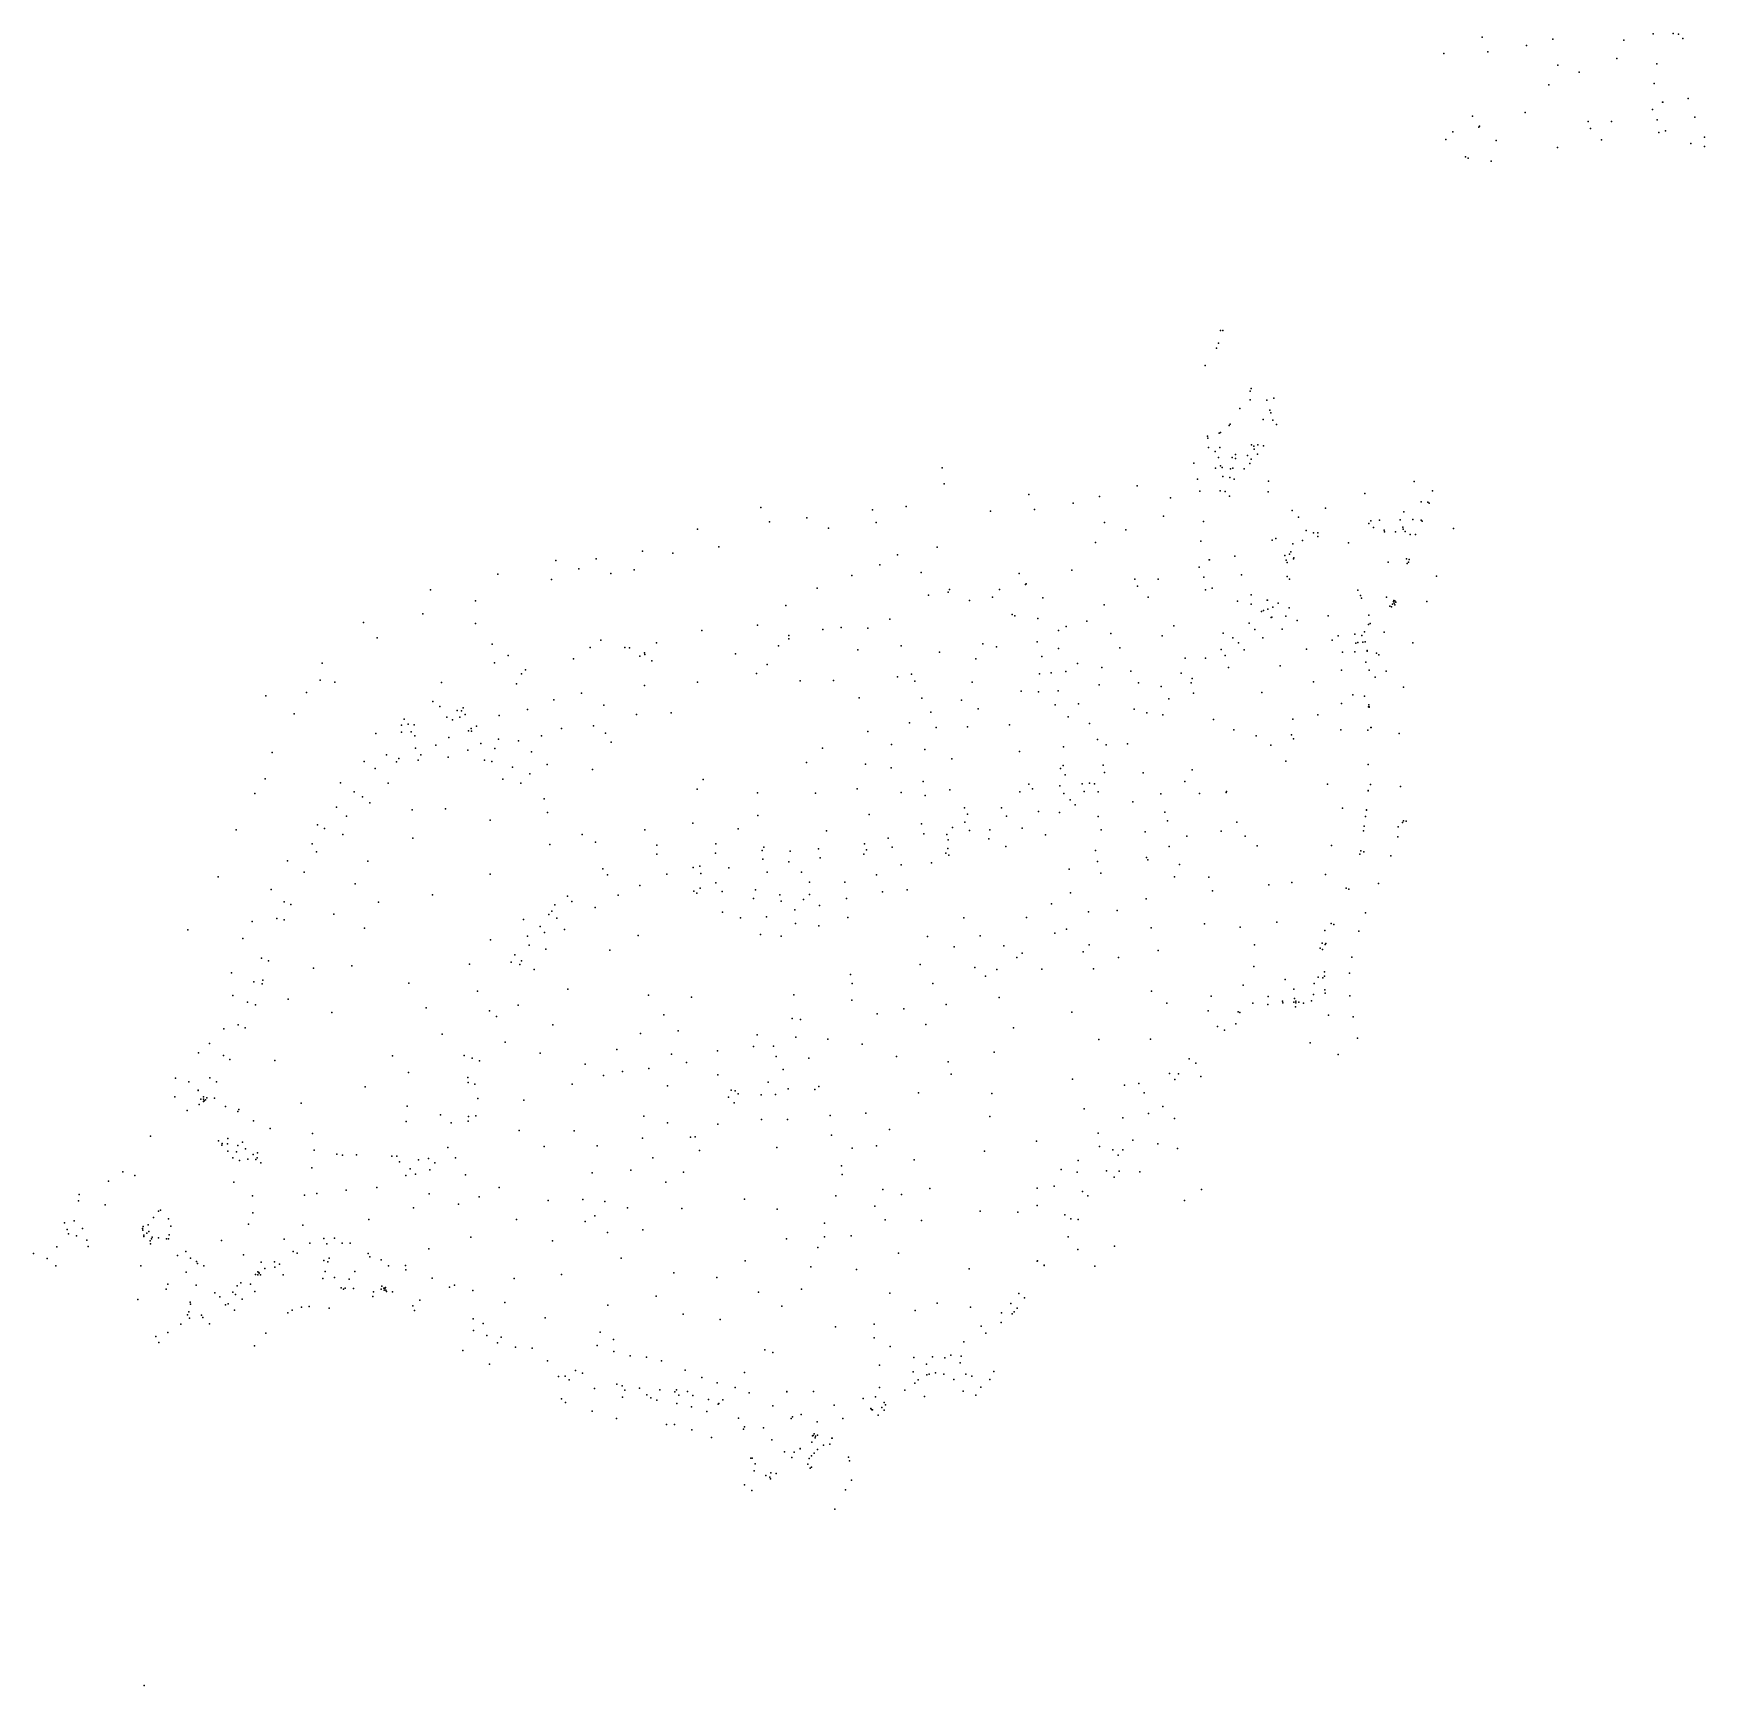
# Model space of a CAD drawing. Header units: metres. Extents: x 241192 to 243846, y 277833 to 281228.
# Drawn here: x 241192 to 241790, y 277833 to 278424 of the extents above.
import ezdxf

# ---------------------------------------------------------------- set-up
doc = ezdxf.new("R2010")
doc.units = ezdxf.units.M
doc.layers.add('TERRAIN_SPOT_POINTS', color=1, linetype='Continuous')

msp = doc.modelspace()

# ---------------------------------------------------------------- linework, layer by layer
at = {"layer": 'TERRAIN_SPOT_POINTS'}
for p in [(241710.43, 278422.53, 17.69), (241735.72, 278421.77, 22.84), (241771.6, 278423.71, 24.65), (241778.86, 278423.81, 23.94), (241780.66, 278423.58, 24.13), (241782.3, 278421.94, 24.36), (241696.72, 278416.64, 16.47), (241712.49, 278417.17, 19.32), (241726.38, 278419.49, 21.04), (241761.14, 278421.4, 24.34), (241737.5, 278412.48, 24.76), (241745.15, 278409.95, 25.85), (241758.69, 278414.81, 25.55), (241772.99, 278412.94, 27.34), (241734.36, 278405.42, 25.99), (241771.98, 278405.85, 27.99), (241775.02, 278399.18, 30.89), (241775.07, 278399.2, 30.87), (241784.17, 278400.48, 30.54), (241707.04, 278394.25, 23.64), (241725.82, 278395.48, 27.36), (241748.42, 278392.25, 29.37), (241756.78, 278392.25, 31.39), (241771.45, 278396.58, 31.28), (241773.09, 278392.93, 31.61), (241786.51, 278393.81, 30.93), (241699.94, 278388.58, 22.73), (241709.3, 278390.32, 26.11), (241709.48, 278390.59, 26.06), (241749.29, 278389.8, 31.15), (241773.7, 278388.41, 32.19), (241776.01, 278389.01, 32.11), (241790.04, 278386.7, 33.84), (241697.46, 278385.85, 22.58), (241715.45, 278385.57, 26.88), (241737.39, 278383.03, 30.85), (241753.19, 278385.8, 31.89), (241785.09, 278384.43, 33.99), (241789.96, 278383.32, 34.04), (241704.54, 278379.62, 27.41), (241705.43, 278379.14, 27.44), (241713.68, 278378.17, 28.38), (241616.85, 278317.6, 2.79), (241617.7, 278317.58, 2.88), (241615.41, 278311.22, 3), (241616.18, 278312.97, 3.04), (241611.36, 278305.03, 2.94), (241627.85, 278296.78, 15.21), (241627.44, 278295.85, 21.52), (241627.46, 278292.8, 20.87), (241633.42, 278292.66, 21.54), (241635.96, 278293.37, 21.51), (241623.83, 278289.66, 21.51), (241632.16, 278285.69, 20.31), (241634.54, 278289.07, 20.36), (241634.91, 278288.17, 24.42), (241635.56, 278285.46, 24.24), (241612.19, 278279.82, 21.46), (241612.29, 278279.11, 21.45), (241616.37, 278280.86, 21.51), (241616.89, 278281.08, 21.52), (241619.96, 278283.59, 21.52), (241620.33, 278284.04, 21.53), (241636.9, 278283.97, 24.13), (241612.64, 278275.77, 17.36), (241614.96, 278274.27, 21.5), (241616.6, 278275.71, 20.69), (241616.61, 278275.71, 20.7), (241622.2, 278273.17, 20.59), (241626.51, 278272.88, 24.17), (241628.02, 278276.67, 24.38), (241628.8, 278276.16, 24.37), (241628.97, 278275.06, 24.17), (241630.06, 278273.28, 24.08), (241630.24, 278276.71, 24.2), (241632.27, 278276.27, 24.1), (241517.26, 278268.44, -0.21), (241607.4, 278270.15, 19.48), (241615.15, 278268.3, 21.2), (241616.11, 278272.09, 21.52), (241616.85, 278269.1, 24.39), (241617.47, 278268.5, 24.38), (241620.5, 278268.08, 24.41), (241621.03, 278272.17, 20.46), (241621.26, 278268.37, 24.05), (241622.28, 278271.72, 24.37), (241625.32, 278268.1, 24.13), (241627.33, 278270.04, 24.1), (241627.91, 278271.52, 24.09), (241517.98, 278262.7, 0.59), (241587.08, 278261.97, 22.31), (241608.63, 278264.41, 22.58), (241617.75, 278265.39, 23.24), (241620.21, 278264.93, 23.97), (241621.74, 278264.43, 23.66), (241634.07, 278263.64, 24.32), (241686.18, 278263.6, 24.25), (241504.48, 278254.66, 0.75), (241548.28, 278258.89, 17.69), (241564.23, 278255.85, 21.04), (241573.57, 278258.13, 22.84), (241598.99, 278257.76, 24.34), (241609.45, 278260.07, 24.65), (241616.71, 278260.17, 23.94), (241618.51, 278259.94, 24.13), (241620.15, 278258.3, 24.36), (241633.9, 278259.87, 24.38), (241668.51, 278259.28, 24.2), (241688.71, 278256.25, 27.6), (241690.99, 278256.14, 27.37), (241691.56, 278255.83, 27.42), (241691.56, 278255.83, 27.42), (241691.56, 278255.83, 27.42), (241692.75, 278260.27, 27.34), (241452.48, 278254.25, -0.13), (241455.57, 278249.15, 0.3), (241468.89, 278250.52, 0.32), (241492.41, 278253.42, -0.02), (241493.7, 278248.9, 1.09), (241534.57, 278253, 16.47), (241550.34, 278253.53, 19.32), (241575.35, 278248.84, 24.76), (241596.54, 278251.17, 25.55), (241610.84, 278249.3, 27.34), (241642.48, 278253.17, 24.47), (241644.83, 278250.84, 24.47), (241654.48, 278254.06, 24.45), (241669.95, 278248.57, 24.85), (241670.64, 278249.5, 24.62), (241673.79, 278249.75, 24.29), (241681.11, 278249.88, 24.33), (241682.47, 278252.75, 24.24), (241685.7, 278250.01, 27.71), (241688.61, 278249.73, 27.45), (241689, 278249.39, 27.48), (241429.84, 278246.49, 0.06), (241476.65, 278246.85, 1.13), (241583, 278246.31, 25.85), (241635.38, 278242.6, 25.53), (241636.62, 278243.22, 25.79), (241646.22, 278242.47, 24.78), (241647.57, 278246.06, 24.51), (241650.13, 278245.21, 24.7), (241651.7, 278243.83, 24.78), (241651.71, 278245.21, 24.71), (241671.66, 278247.11, 25.27), (241675.39, 278246.16, 25.93), (241675.52, 278245.59, 25.91), (241679.44, 278245.58, 26.53), (241682.14, 278247.24, 27.34), (241682.28, 278246.52, 27.04), (241682.91, 278245.64, 27.07), (241684.71, 278244.62, 27.31), (241686.67, 278244.54, 27.53), (241700.22, 278246.76, 27.58), (241410.16, 278238.64, -0.05), (241420.96, 278237.94, 0.57), (241437.45, 278240.14, 1.03), (241501.32, 278237.38, 15.59), (241515.47, 278240.03, 17.27), (241572.21, 278241.78, 25.99), (241609.83, 278242.21, 27.99), (241622.02, 278236.84, 30.54), (241639.9, 278237.14, 26.58), (241641.6, 278237.62, 27.79), (241642.09, 278238.41, 25.03), (241642.81, 278241.26, 27.81), (241662.67, 278241.57, 25.27), (241379.17, 278235.27, -0.02), (241387.34, 278232.26, 2.1), (241393.57, 278235.89, 0), (241398.85, 278230.6, 1.21), (241407.13, 278231.9, 1.02), (241495.05, 278233.73, 15.78), (241509.77, 278231.03, 20.1), (241544.89, 278230.61, 23.64), (241563.67, 278231.84, 27.36), (241609.3, 278232.94, 31.28), (241612.87, 278235.54, 30.89), (241612.92, 278235.56, 30.87), (241640.39, 278235.44, 27.24), (241640.69, 278234.6, 27.45), (241642.99, 278235.92, 27.36), (241643.16, 278236.26, 27.65), (241676.9, 278234.66, 26.91), (241683.39, 278235.91, 27.61), (241683.66, 278234.24, 27.58), (241684.1, 278234.74, 27.65), (241684.33, 278235.7, 27.63), (241334.25, 278224.79, 0.06), (241358.34, 278230.39, 0.06), (241377.6, 278228.55, 0.63), (241472.57, 278225.46, 17.66), (241484.95, 278229.94, 15.26), (241519.94, 278224.95, 23.28), (241537.79, 278224.94, 22.73), (241547.15, 278226.68, 26.11), (241547.32, 278226.95, 26.06), (241586.27, 278228.61, 29.37), (241587.14, 278226.16, 31.15), (241594.63, 278228.61, 31.39), (241610.94, 278229.29, 31.61), (241611.55, 278224.77, 32.19), (241613.86, 278225.37, 32.11), (241624.36, 278230.17, 30.93), (241640.75, 278229.53, 28.64), (241641.54, 278228.66, 27.8), (241666.06, 278224.68, 26.66), (241694.09, 278229.75, 27.88), (241350.42, 278220.93, 1.6), (241461.42, 278219.26, 17.62), (241512.48, 278222.86, 23.91), (241519.47, 278223.97, 23.58), (241527.14, 278221.04, 23.14), (241535.31, 278222.21, 22.58), (241553.3, 278221.93, 26.88), (241575.24, 278219.39, 30.85), (241591.04, 278222.16, 31.89), (241622.94, 278220.79, 33.99), (241627.81, 278219.68, 34.04), (241627.89, 278223.06, 33.84), (241633.58, 278221.14, 33.35), (241633.64, 278221.11, 33.54), (241635.59, 278218.63, 33.33), (241637.48, 278219.98, 33.21), (241666.91, 278222.81, 27.65), (241667.3, 278221.77, 27.66), (241676.28, 278222.22, 27.94), (241676.28, 278222.22, 27.94), (241676.28, 278222.22, 27.94), (241677.51, 278218.95, 28.23), (241678.01, 278218.7, 28.44), (241678.05, 278218.7, 28.46), (241678.37, 278219.7, 28.19), (241678.74, 278220.65, 28.12), (241678.87, 278221.02, 28.02), (241679.04, 278220.04, 25.75), (241679.22, 278219.5, 28.2), (241679.26, 278220.93, 28.03), (241679.59, 278220.44, 28.13), (241690.71, 278220.66, 28.03), (241310.31, 278213.11, -0.08), (241331.55, 278216.27, 1.72), (241350.33, 278212.82, 5.91), (241498.64, 278214.28, 23.25), (241542.38, 278215.98, 27.41), (241543.28, 278215.5, 27.44), (241551.53, 278214.53, 28.38), (241569.06, 278213.55, 30.9), (241627.08, 278212.88, 35.29), (241631.51, 278217.04, 34.07), (241631.51, 278217.04, 34.07), (241631.51, 278217.04, 34.07), (241632.21, 278217.36, 33.83), (241633.85, 278217.84, 33.54), (241635.06, 278214.96, 33.52), (241635.21, 278214.99, 33.55), (241640.25, 278215.38, 32.35), (241641.39, 278218.35, 32.36), (241644.28, 278213.78, 31.65), (241655.38, 278215.52, 27.77), (241669.9, 278215.76, 28.15), (241670.37, 278212.81, 28.72), (241315.25, 278207.62, 1.7), (241395.2, 278206.81, 17.41), (241431.3, 278210.22, 17.89), (241451.25, 278212.13, 18.14), (241462.5, 278208.51, 21.53), (241462.52, 278207.23, 21.7), (241474.65, 278210.58, 22.04), (241481.21, 278211.31, 22.13), (241490.71, 278211.08, 22.82), (241558.98, 278210.22, 29.75), (241561.67, 278211.67, 30.07), (241577.68, 278209.16, 32.21), (241596, 278208.38, 33.95), (241600.16, 278211.92, 34.07), (241617.89, 278209.36, 36.39), (241621.33, 278207.65, 36.32), (241629.2, 278210.67, 35.21), (241631.98, 278207.58, 38.31), (241638.96, 278210.73, 35.68), (241656.8, 278206.83, 30.64), (241658.99, 278208.38, 30.49), (241664.9, 278208.9, 27.92), (241667.39, 278208.44, 29.26), (241668.4, 278209.75, 29.09), (241669.82, 278212.43, 28.83), (241675.43, 278209.72, 28.86), (241356.37, 278205.4, 10.8), (241362.11, 278201.36, 16.14), (241391.34, 278204.19, 17.59), (241403.76, 278204.2, 17.25), (241405.49, 278204.08, 16.65), (241409.22, 278201.07, 17.16), (241410.83, 278202.33, 17.2), (241410.96, 278201.7, 15.86), (241415.14, 278205.84, 18.88), (241443.38, 278201.89, 18.84), (241458.74, 278204.82, 20.93), (241487.18, 278203.29, 26.4), (241502.7, 278204.78, 27.36), (241516.42, 278202.49, 27.87), (241531.92, 278205.44, 28.23), (241536.74, 278204.39, 28.56), (241551.34, 278206.26, 29.91), (241553, 278200.95, 30.78), (241558.92, 278203.88, 30.82), (241580.88, 278204.07, 33.74), (241617.13, 278203.5, 36.81), (241618.54, 278201.29, 36.94), (241623.36, 278205.9, 36.19), (241625.31, 278203.39, 38.91), (241647.59, 278203.62, 35.51), (241660.58, 278202.52, 32.17), (241664.99, 278202.63, 29.79), (241665.31, 278205.73, 29.71), (241666, 278205.93, 29.58), (241667.78, 278206.11, 29.62), (241668.63, 278206.24, 29.53), (241669.36, 278202.87, 29.71), (241669.4, 278203.08, 29.68), (241672.69, 278202.12, 29.58), (241673.47, 278201.6, 29.32), (241685.64, 278205.84, 28.72), (241295.5, 278198.53, 0.03), (241357.18, 278198.64, 13.47), (241366.79, 278194.82, 19.24), (241368.28, 278196.17, 19.12), (241385.41, 278200.13, 18.09), (241413.48, 278199.45, 17.51), (241450.9, 278194.94, 21.3), (241454.76, 278198.05, 21.14), (241506.33, 278194.65, 28.45), (241529.41, 278200.09, 29.87), (241552.12, 278194.82, 32.23), (241556.31, 278195.17, 32.47), (241561.5, 278195.6, 33.06), (241565.72, 278198.43, 33.17), (241574.43, 278197.07, 33.92), (241584.84, 278195.75, 34.68), (241602.84, 278195.06, 37.78), (241604.27, 278200.37, 37.55), (241611.47, 278200.39, 37.44), (241619.78, 278197.08, 39.26), (241638.2, 278197.68, 41.7), (241660.11, 278196.13, 34.39), (241668.87, 278198.89, 30.12), (241670.07, 278196.04, 30.26), (241676.18, 278195.66, 29.68), (241294.77, 278192.46, 0.8), (241300.05, 278191.8, 1.57), (241338.24, 278191.62, 24.65), (241365.09, 278191.24, 19.67), (241410.84, 278190.62, 22.38), (241429.81, 278191.77, 20.77), (241466.47, 278192.21, 25.81), (241478.45, 278192.35, 26.93), (241501.33, 278193.73, 28.09), (241507.57, 278192.19, 29.46), (241528.04, 278191.81, 31.18), (241558.83, 278188.71, 33.69), (241573.53, 278190.79, 34.53), (241587.57, 278191.51, 37.29), (241595.69, 278190.21, 37.96), (241606.41, 278191.59, 37.92), (241606.41, 278191.59, 37.92), (241606.41, 278191.59, 37.92), (241606.73, 278193.14, 37.74), (241650.11, 278191.87, 40.08), (241672.25, 278193.58, 29.77), (241682.4, 278189.96, 29.69), (241275.41, 278186.86, 0.16), (241289.98, 278188.14, 0.38), (241335.12, 278184.82, 29.36), (241337.6, 278183.1, 29.1), (241378.46, 278185.5, 21.16), (241388.35, 278187.9, 21.02), (241396.3, 278183.58, 23.35), (241487.62, 278186.19, 28.1), (241510, 278186.11, 30.54), (241524.19, 278185.39, 32.35), (241545.6, 278188.57, 32.79), (241551.83, 278188.3, 32.78), (241557.72, 278183.64, 35.53), (241566.07, 278184.01, 34.43), (241598.44, 278185.88, 38.3), (241607.24, 278187.85, 39.87), (241631.61, 278188.07, 44.45), (241660.15, 278184.18, 38.37), (241664.19, 278187.29, 34.49), (241668.35, 278186.8, 31.56), (241669.86, 278182.96, 31.84), (241669.89, 278183.69, 30.6), (241670.02, 278182.82, 30.39), (241670.05, 278182.92, 30.42), (241285.55, 278180.48, 0.99), (241324.84, 278178.52, 24.54), (241326.32, 278176.73, 29.35), (241340.15, 278179.21, 29.37), (241342.11, 278178.31, 28.76), (241343.83, 278181.63, 27.28), (241343.86, 278181.63, 27.27), (241343.87, 278181.63, 27.27), (241343.87, 278181.63, 27.27), (241343.88, 278181.63, 27.27), (241344.72, 278179.27, 25.18), (241345.34, 278181.52, 28.77), (241345.91, 278182.59, 24.71), (241346.72, 278180.27, 24.36), (241358.81, 278179.86, 22.73), (241369.01, 278181.97, 21.35), (241408, 278180.16, 25.74), (241420.4, 278180.76, 25.98), (241505.6, 278177.23, 31.79), (241513.23, 278181.05, 31.88), (241530.16, 278182.26, 33.12), (241562.35, 278179.35, 35.58), (241570.06, 278176.95, 38.54), (241586, 278182.1, 38.33), (241590.47, 278180.85, 38.55), (241596.22, 278180.14, 40.76), (241614.37, 278178.48, 43.65), (241642.78, 278178.53, 48.9), (241651.73, 278180.12, 44.18), (241314.76, 278173.38, 21.01), (241323.86, 278176.37, 24.56), (241323.87, 278173.9, 24.48), (241327.37, 278174.01, 28.97), (241328.4, 278176.49, 27.85), (241328.4, 278176.49, 27.85), (241328.4, 278176.49, 27.85), (241328.7, 278172.57, 28.97), (241340.87, 278171.95, 25.21), (241347.82, 278174.33, 25.18), (241348.77, 278175.27, 25.18), (241348.9, 278174.24, 24.94), (241350.73, 278176.01, 24.67), (241358.55, 278171.41, 27.26), (241365.75, 278170.83, 26.73), (241374.03, 278172.63, 24.87), (241381.14, 278175.19, 25.04), (241392.54, 278176.16, 25.32), (241396.93, 278173.56, 25.74), (241490.67, 278174.13, 31.34), (241515.16, 278175.62, 32.95), (241526.38, 278175.77, 33.55), (241541.41, 278176.55, 35.96), (241572.87, 278171.23, 38.86), (241621.66, 278174.78, 46.29), (241629.61, 278172.53, 48.96), (241642.3, 278172.89, 50.64), (241642.96, 278171.48, 50.96), (241659.88, 278174.75, 40.85), (241669.6, 278174.65, 33), (241669.64, 278174.6, 31.16), (241670.64, 278175.52, 30.99), (241670.72, 278175.57, 31.05), (241680.77, 278173.44, 30.98), (241277.59, 278166.59, 0.09), (241318.51, 278165.85, 21.42), (241328.88, 278168.17, 23.87), (241330.84, 278165.85, 23.71), (241336.17, 278169.25, 24.73), (241340.66, 278164.92, 26.35), (241347.64, 278167.44, 26.03), (241352.26, 278169.8, 27.72), (241357.32, 278168.1, 27.4), (241370.42, 278166.9, 26.91), (241398.93, 278170.31, 27.78), (241474.48, 278168.15, 30.62), (241499.22, 278169.5, 32.47), (241511.06, 278167.7, 33.5), (241545.03, 278167.02, 36.54), (241560.76, 278168.63, 39.12), (241575.99, 278169.39, 39.07), (241583.56, 278169.67, 41.22), (241634.92, 278169.24, 50.82), (241310.53, 278163.36, 19.64), (241314.5, 278160.92, 19.77), (241322.11, 278163.24, 21.95), (241322.97, 278164.45, 22.17), (241329.87, 278163.88, 23.44), (241353.65, 278163.87, 27.69), (241356.24, 278163.45, 27.59), (241363.57, 278161.35, 27.48), (241369.8, 278159.03, 27.71), (241375.96, 278162.31, 28.21), (241392.18, 278160.57, 29.78), (241468.81, 278163.04, 30.29), (241489.93, 278162.49, 32.89), (241499.12, 278161.15, 33.92), (241520.8, 278164.34, 36.59), (241559.62, 278160.91, 40.23), (241560.65, 278161.98, 39.9), (241574.86, 278162.06, 41.49), (241575.44, 278159.47, 41.89), (241589.16, 278159.34, 44.99), (241606.79, 278160.4, 47.89), (241640.25, 278163.52, 52.53), (241669.73, 278162.36, 32.09), (241669.74, 278162.32, 34.65), (241275.19, 278157.16, -0.03), (241302.04, 278155.83, 18.13), (241319.14, 278155.64, 20.52), (241360.21, 278157.07, 28.07), (241366.62, 278155.67, 29.67), (241429.72, 278153.49, 33.84), (241431.85, 278156.92, 33.57), (241486.93, 278153.63, 34.12), (241510.54, 278156.26, 36.66), (241520.1, 278153.31, 37.11), (241548.37, 278155.28, 41.51), (241549.63, 278153.58, 41.6), (241559.4, 278154.74, 42.88), (241561.29, 278158.58, 40.26), (241567.35, 278155.39, 42.75), (241570, 278155.68, 42.78), (241571.78, 278155.38, 42.7), (241604.16, 278156.29, 49), (241655.21, 278155.26, 46.07), (241669.69, 278153.03, 32.71), (241669.7, 278152.95, 35.28), (241670.55, 278155.24, 32.52), (241681.28, 278154.42, 32.67), (241271.4, 278151.97, 0), (241300.63, 278147.1, 18.29), (241307.01, 278152.59, 18.49), (241309.91, 278150.79, 18.73), (241312.54, 278148.67, 18.81), (241374.94, 278150.07, 30.04), (241451.25, 278152.2, 30.77), (241472.03, 278152.05, 32.75), (241502.69, 278152.3, 34.85), (241511.28, 278151.28, 36.98), (241525.26, 278146.89, 41.31), (241538.59, 278146.82, 43.46), (241545.1, 278152.53, 41.74), (241545.1, 278152.53, 41.74), (241545.1, 278152.53, 41.74), (241560.85, 278151.93, 43.08), (241563.06, 278149.66, 44.97), (241564.84, 278147.92, 45.18), (241568.17, 278152.65, 43.38), (241573.11, 278152.5, 43.81), (241585.51, 278149.01, 48.88), (241595.48, 278151.81, 49.13), (241609.4, 278151.95, 51.57), (241618.9, 278152.28, 52.94), (241618.98, 278152.66, 52.87), (241304.2, 278143.88, 18.46), (241327.68, 278146.08, 25.29), (241339.69, 278146.42, 26.67), (241355.64, 278142.39, 29.28), (241376.18, 278145.15, 33.14), (241428.11, 278141.41, 37.12), (241451.32, 278144.05, 32.37), (241491.18, 278144.46, 35.57), (241509.87, 278141.09, 40.6), (241525.38, 278141.74, 43.17), (241526.32, 278144.53, 41.46), (241540.36, 278143.91, 43.58), (241551.82, 278145.54, 45.35), (241559.24, 278145.13, 45.36), (241573.06, 278143.73, 48.55), (241596.95, 278145.26, 50.88), (241597.96, 278142.2, 52.85), (241622.73, 278141.68, 56), (241660.5, 278146.7, 43.6), (241668.77, 278143.76, 35.93), (241669.11, 278146.12, 35.75), (241669.12, 278146.03, 33.19), (241682.02, 278141.58, 33.41), (241682.4, 278142.21, 33.32), (241683.26, 278142.05, 33.23), (241264.71, 278138.97, -0.02), (241293.91, 278140.7, 18.26), (241296.37, 278139.49, 18.31), (241296.37, 278139.49, 18.31), (241296.37, 278139.49, 18.31), (241302.88, 278137.3, 18.26), (241327.98, 278136, 25.68), (241388.57, 278137.33, 36.55), (241410.95, 278139, 36.91), (241444.4, 278139.31, 37.15), (241475.97, 278138.65, 35.37), (241498.05, 278136.01, 39.87), (241510.73, 278137.56, 40.69), (241518.97, 278137.25, 42.99), (241519.51, 278135.42, 43.17), (241521.07, 278139.77, 42.97), (241527.07, 278138.72, 43.29), (241534.06, 278135.78, 45.26), (241534.36, 278138.91, 45.33), (241545.9, 278139.6, 45.48), (241554.23, 278137.19, 48.59), (241574.2, 278138.98, 49.18), (241589.91, 278138.24, 52.5), (241604.86, 278136.72, 54.91), (241617.15, 278138.45, 56.35), (241625.7, 278136.76, 55.73), (241667.98, 278138.59, 35.5), (241668.24, 278140.28, 33.63), (241680.29, 278136.41, 33.81), (241680.45, 278140.05, 33.68), (241680.45, 278140.05, 33.68), (241680.45, 278140.05, 33.68), (241291.96, 278134.01, 17.9), (241293.45, 278131.12, 18), (241376.98, 278133.74, 35.9), (241393.32, 278134.58, 36.83), (241393.32, 278134.58, 36.83), (241393.32, 278134.58, 36.83), (241415.2, 278133.5, 37.51), (241415.26, 278130.28, 37.83), (241436.18, 278130.58, 37.85), (241436.31, 278133.91, 37.68), (241452.97, 278131.63, 37.71), (241453.48, 278132.72, 37.76), (241462.92, 278131.29, 37.95), (241473.05, 278132.15, 38.29), (241473.68, 278128.96, 38.37), (241489.25, 278130.26, 39.47), (241489.57, 278133.91, 39.41), (241490.21, 278131.78, 39.55), (241490.21, 278131.78, 39.55), (241490.21, 278131.78, 39.55), (241499.47, 278132.82, 39.96), (241518.65, 278130.6, 45.16), (241519.29, 278132.35, 44.88), (241519.73, 278129.96, 45.18), (241540.09, 278133.03, 48.53), (241572.19, 278131.63, 52.8), (241590.43, 278129.09, 54.73), (241598.56, 278133.05, 54.57), (241629.94, 278133.19, 54.32), (241656.62, 278133.35, 43.02), (241666.78, 278130.24, 34.93), (241667.06, 278131.45, 34.24), (241668.18, 278131.12, 34.25), (241677.76, 278129.63, 34.24), (241283.08, 278127.87, 17.43), (241289.06, 278123.79, 17.85), (241311.82, 278127.8, 24.13), (241355.64, 278123.09, 31.63), (241395.91, 278125.01, 37.55), (241397.54, 278122.89, 37.72), (241418.79, 278123.08, 41.9), (241428.27, 278125.53, 41.8), (241430.57, 278126.03, 41.37), (241431, 278123.32, 41.69), (241440.97, 278125.38, 41.4), (241453.18, 278128.44, 37.95), (241454.74, 278123.81, 40.77), (241462.41, 278127.54, 37.93), (241466.97, 278123.83, 40.74), (241493.86, 278122.86, 42.55), (241502.6, 278126.43, 43.36), (241513.44, 278127.17, 44.71), (241562.73, 278124.9, 52.47), (241572.91, 278127.66, 53.5), (241574.11, 278123.43, 55.52), (241590.93, 278128.29, 54.78), (241602.21, 278126.53, 56.34), (241654.5, 278122.98, 42.52), (241258.33, 278122.15, 0.08), (241277.27, 278117.65, 17.59), (241307.33, 278119.6, 24.15), (241409.18, 278119.04, 41.59), (241428.46, 278117.07, 41.95), (241430.79, 278118.16, 42.64), (241436.31, 278120, 41.67), (241450.55, 278117.45, 41.36), (241469.82, 278120.24, 41.04), (241482.5, 278120.22, 41.8), (241504.78, 278117.55, 46.81), (241600.45, 278122.15, 56.24), (241612.68, 278122.01, 55.84), (241613.96, 278117.13, 54.86), (241634.14, 278119.3, 49.67), (241642.37, 278120.15, 46.87), (241661.85, 278118.14, 35.87), (241662.74, 278117.71, 35.26), (241673.44, 278119.82, 34.84), (241281.98, 278113.23, 17.67), (241284.28, 278112.26, 17.61), (241315.64, 278113.15, 25.88), (241334.98, 278115.75, 29.08), (241378.76, 278112.16, 37.53), (241383.32, 278115.29, 37.51), (241384.81, 278113.35, 37.55), (241393.16, 278111.2, 40.7), (241401.36, 278115.66, 41.04), (241429.55, 278116.29, 42.75), (241438.62, 278116.86, 43.7), (241449.8, 278114.42, 43.88), (241459.29, 278115.74, 41.36), (241459.67, 278113.45, 43.46), (241467.7, 278114.05, 42.41), (241469.8, 278115.81, 41.39), (241473.41, 278111.91, 44.42), (241483.06, 278114.44, 44.48), (241495.92, 278116.77, 45.93), (241556.44, 278112.48, 55.83), (241563.22, 278116.4, 55.69), (241590.32, 278114.24, 56.55), (241270.44, 278106.24, 17.43), (241279.37, 278107.22, 17.6), (241281.92, 278106.79, 17.47), (241299.66, 278108.81, 23.73), (241367.54, 278106.84, 35.66), (241376.64, 278108.72, 37.54), (241377.7, 278109.84, 37.59), (241379.48, 278107.38, 37.54), (241438.77, 278109.56, 44.09), (241445.18, 278107.5, 44.09), (241454.5, 278107.87, 43.69), (241464.66, 278110.38, 43.03), (241464.89, 278105.49, 46.25), (241483.54, 278107.61, 46.41), (241525.06, 278107.46, 54.15), (241547.54, 278107.67, 56.41), (241569.68, 278109.59, 57.34), (241579.89, 278110.14, 56.9), (241611.18, 278105.31, 51.72), (241637.06, 278105.91, 44.87), (241656.48, 278105.49, 36.73), (241657.44, 278105.16, 36.12), (241668.73, 278109.24, 35.35), (241247.47, 278103.21, 0.05), (241267.15, 278100.11, 17.51), (241310.63, 278103.74, 25.66), (241355.74, 278099.66, 35.11), (241369.04, 278100.88, 36.03), (241373.56, 278104.34, 36.97), (241375.03, 278102.19, 37.06), (241382.16, 278103.35, 40.06), (241408.62, 278101.17, 41.3), (241452.32, 278101.48, 47.37), (241459.77, 278100.89, 46.61), (241473.14, 278104.59, 46.01), (241512.04, 278100.86, 54.79), (241530.89, 278101.02, 57.06), (241557.67, 278102, 58.16), (241561.75, 278103.4, 57.79), (241592.02, 278103.88, 54.95), (241623.94, 278104.11, 48.14), (241654.16, 278102.95, 36.89), (241666.38, 278102.7, 35.71), (241273.85, 278093.03, 17.58), (241364.47, 278094.22, 36.17), (241369.56, 278097.77, 35.93), (241375.52, 278096.28, 39.63), (241398.38, 278095.9, 41.14), (241521.64, 278097.17, 57.61), (241539.33, 278097.51, 58.56), (241544.02, 278093.28, 59.12), (241545.88, 278094.89, 59.13), (241567.72, 278095.28, 56.79), (241569.89, 278097.86, 56.88), (241580.37, 278093.27, 54.36), (241594.54, 278095.8, 51.43), (241629.1, 278097.84, 44.96), (241652.51, 278096.65, 36.96), (241653.29, 278098.44, 37.06), (241653.38, 278096.13, 36.6), (241654.28, 278098, 36.51), (241654.61, 278098.37, 36.5), (241663.9, 278093.46, 36.08), (241263.07, 278087.82, 17.15), (241276.38, 278092.11, 17.52), (241292.37, 278089.48, 22.66), (241306.17, 278090.35, 26.23), (241348.27, 278090.97, 34.76), (241363.09, 278091.59, 36.15), (241366.22, 278090.79, 36.06), (241366.79, 278092.1, 36.05), (241371.42, 278089.07, 38.94), (241484.56, 278087.27, 52.25), (241509.45, 278090.82, 56.71), (241528.95, 278089.79, 59.67), (241536.92, 278088.96, 59.47), (241553.01, 278089.17, 57.66), (241571.5, 278089.23, 54.59), (241628.83, 278090.1, 42), (241654.1, 278088.22, 36.7), (241663.07, 278087.72, 36.25), (241271.03, 278084.59, 17.62), (241274.12, 278083.83, 17.62), (241274.29, 278085.2, 17.66), (241274.29, 278085.2, 17.66), (241274.29, 278085.2, 17.66), (241326.59, 278084.13, 31.42), (241351.04, 278081.28, 35.8), (241351.04, 278081.28, 35.8), (241351.04, 278081.28, 35.8), (241383.44, 278082.04, 40.96), (241485.09, 278083.98, 54.4), (241514, 278083.98, 59.14), (241532.82, 278086.66, 59.47), (241592.2, 278081.21, 47.92), (241625.02, 278083.37, 40.6), (241640.05, 278085.39, 39.06), (241643.13, 278081.99, 37.11), (241650.4, 278084.01, 36.87), (241651.79, 278086.29, 36.9), (241653.53, 278086.04, 36.71), (241653.53, 278086.03, 36.71), (241653.53, 278086.03, 36.71), (241654.04, 278086.68, 36.66), (241654.17, 278081.71, 36.66), (241263.63, 278079.76, 17.14), (241268.82, 278077.36, 17.67), (241271.67, 278076.35, 17.76), (241283.42, 278078.39, 21.33), (241332.76, 278075.33, 33.65), (241365.62, 278076.26, 40.24), (241412.28, 278079.79, 48.34), (241427.59, 278079.13, 51.96), (241464.28, 278079.9, 54.92), (241484.98, 278078.01, 55.24), (241518.75, 278076.51, 59.64), (241537.7, 278079.06, 58.01), (241597.63, 278077, 46.57), (241613.55, 278079.46, 42.38), (241628.39, 278077.01, 37.39), (241633.77, 278076.54, 37.36), (241633.78, 278076.52, 37.36), (241633.94, 278079.33, 37.28), (241639.08, 278077.64, 37.33), (241639.18, 278077.09, 37.48), (241643.1, 278077.37, 37.63), (241643.32, 278078.59, 37.14), (241643.76, 278075.63, 37.59), (241643.84, 278077.08, 37.52), (241643.87, 278077.65, 37.39), (241644.87, 278077.28, 37.18), (241646.61, 278076.97, 37.1), (241649.46, 278077.8, 37.03), (241650.13, 278080.12, 37.02), (241654.34, 278080.52, 36.71), (241663.17, 278079.57, 36.33), (241265.49, 278069.24, 17.76), (241298.93, 278073.63, 24.5), (241355.42, 278074.26, 36.36), (241357.84, 278072.25, 36.42), (241378.06, 278069.22, 40.74), (241417.78, 278072.77, 52.55), (241463.71, 278071.48, 57.78), (241466.65, 278071.08, 58.13), (241494.01, 278073.13, 58.53), (241503.62, 278074.96, 58.77), (241511.52, 278069.39, 59.51), (241563.69, 278073.78, 53.01), (241612.47, 278074.27, 41.85), (241622.39, 278069.61, 37.43), (241623.21, 278073.91, 37.32), (241623.76, 278073.69, 37.34), (241623.76, 278073.69, 37.34), (241623.76, 278073.69, 37.34), (241655.5, 278072.69, 36.69), (241664.3, 278072.08, 36.37), (241260.32, 278067.83, 17.54), (241267.94, 278068.1, 17.78), (241338.51, 278065.91, 34.91), (241409.4, 278066.08, 52.74), (241422.9, 278067.07, 56.19), (241451.11, 278065.62, 59.24), (241464.93, 278064.81, 60.18), (241476.44, 278064.08, 61.01), (241542.85, 278068.1, 54.76), (241573.31, 278063.97, 47.88), (241591.87, 278064.11, 43.26), (241615.86, 278068.68, 37.28), (241618.3, 278067.3, 37.43), (241665.91, 278064.44, 36.27), (241251.33, 278059.22, 17.16), (241255.18, 278062.52, 17.45), (241260.23, 278058.2, 17.5), (241320.72, 278058.09, 33.06), (241346.32, 278058.3, 36.51), (241349.18, 278057.36, 36.75), (241361.01, 278063.02, 39.95), (241373.5, 278059.13, 40.65), (241400.94, 278060.42, 51.44), (241420.54, 278058.78, 58.77), (241436.96, 278059.88, 61.06), (241449.85, 278061.43, 61.22), (241457.02, 278061.64, 61.23), (241457.91, 278057.88, 62.96), (241469.62, 278057.28, 62.91), (241488.66, 278062.3, 61.43), (241501, 278057.89, 60.01), (241535.96, 278059.41, 53.98), (241648.92, 278062.73, 37.17), (241659.02, 278058.6, 36.42), (241262.5, 278056.81, 17.48), (241278.59, 278056.43, 22.21), (241326.38, 278052.22, 34.3), (241351.81, 278056.39, 36.92), (241389.63, 278055.14, 47.84), (241402.94, 278052.58, 53.97), (241412.44, 278053.63, 57.27), (241425.87, 278055.7, 60.78), (241437.01, 278051.31, 64.93), (241460.42, 278053.23, 65.19), (241519.47, 278055.95, 55.98), (241520.55, 278051.58, 55.38), (241598.61, 278051.82, 36.9), (241601.85, 278051.69, 36.34), (241605.67, 278057.04, 36.75), (241608.02, 278055.52, 36.94), (241243.03, 278050.19, 15), (241247.82, 278048.8, 16.67), (241251.12, 278045.68, 16.91), (241251.17, 278045.83, 17.04), (241255.34, 278050.24, 17.04), (241257.76, 278048.84, 17.11), (241310.87, 278047.04, 32.09), (241347.59, 278050.39, 36.88), (241347.77, 278048.56, 37.06), (241350.13, 278047.99, 37.29), (241384.95, 278048.06, 47.04), (241396.11, 278051.09, 51.38), (241419.04, 278047.4, 60.84), (241441.82, 278045.84, 67.94), (241443.21, 278045.6, 68.09), (241455.06, 278048.72, 67.86), (241462.22, 278046.38, 66.92), (241471.71, 278046.1, 64.19), (241473.23, 278047.13, 64.05), (241563.91, 278049.83, 46.59), (241582.49, 278047.65, 40.33), (241587.68, 278048.3, 40.59), (241600.56, 278049.64, 36.08), (241609.85, 278050.74, 36.48), (241242.77, 278043.47, 16.85), (241251.51, 278040.79, 16.92), (241251.51, 278040.79, 16.92), (241251.51, 278040.79, 16.92), (241252.15, 278042.68, 16.89), (241253.06, 278042.62, 15.84), (241253.09, 278043.49, 16.91), (241253.09, 278041.79, 16.89), (241253.33, 278041.99, 16.9), (241253.76, 278042.36, 16.99), (241254.22, 278043.11, 17.01), (241256.97, 278042.99, 18.18), (241260.94, 278039.99, 19.75), (241287.98, 278041.24, 26.93), (241325.97, 278040.1, 35.14), (241351.24, 278042.85, 39.37), (241367.62, 278042.33, 40.9), (241440.91, 278043.34, 68.02), (241442.92, 278041.27, 68.13), (241444.33, 278044.49, 68.09), (241452.6, 278044.19, 66.79), (241457.65, 278044.36, 68.22), (241508.82, 278044.95, 56.02), (241535.08, 278044.67, 50.65), (241589.53, 278044.9, 40.58), (241596.27, 278040.04, 35.24), (241247.18, 278038.62, 16.8), (241265.4, 278038.18, 21.51), (241265.71, 278038.9, 21.5), (241271, 278034.94, 24.37), (241325.56, 278034.69, 35.39), (241337.9, 278037.07, 36.71), (241341.72, 278034.18, 36.97), (241347.71, 278034.83, 39.54), (241347.86, 278036.49, 39.4), (241350.48, 278036.67, 39.53), (241410.62, 278036.5, 59.45), (241419.04, 278034.23, 62.29), (241437.12, 278033.65, 66.47), (241452.7, 278035.38, 68.19), (241462, 278035.37, 65.84), (241477.23, 278036.84, 61.01), (241489.99, 278037.58, 58.58), (241534.32, 278036.39, 48.57), (241568.07, 278039.13, 42.31), (241581.95, 278035.97, 39.42), (241591.1, 278037.55, 35.03), (241600.44, 278035.72, 34.78), (241234.16, 278029.46, 16.66), (241258.41, 278027.79, 24.69), (241261.81, 278028.54, 25.01), (241267.01, 278027.32, 25.36), (241276.9, 278032.19, 25.87), (241292.02, 278030.34, 30.69), (241366.05, 278031.48, 41.05), (241385.64, 278031.29, 48.87), (241410.07, 278028.66, 59.62), (241427.33, 278029.02, 64.4), (241428.9, 278029.2, 64.75), (241477.76, 278029.82, 58.8), (241498.5, 278031.78, 55.92), (241551.05, 278027.58, 42.88), (241573.07, 278030.44, 38.33), (241585.53, 278028, 34.72), (241259.67, 278026.14, 24.94), (241259.8, 278026.77, 24.86), (241261.61, 278026.62, 25.05), (241261.61, 278026.62, 25.05), (241261.82, 278024.08, 25.09), (241263.55, 278021.63, 25.1), (241264.9, 278023.85, 25.42), (241265.42, 278026.06, 25.44), (241268.16, 278024.89, 25.48), (241270.86, 278022.79, 25.04), (241270.86, 278022.79, 25.04), (241272.22, 278021.6, 25.06), (241272.22, 278021.6, 25.06), (241272.36, 278023.49, 25.15), (241292.67, 278024.36, 32.47), (241300.77, 278022.97, 32.96), (241302.83, 278022.63, 33.17), (241307.83, 278022.74, 33.49), (241320.42, 278022.25, 34.96), (241322.2, 278022.27, 35.32), (241333.61, 278021.44, 36.42), (241340.44, 278025.38, 38.88), (241343.23, 278021.62, 39.54), (241343.23, 278021.62, 39.54), (241343.23, 278021.62, 39.54), (241374.91, 278025.66, 46.55), (241393.94, 278025.96, 53.1), (241413.76, 278021.61, 60.61), (241430.53, 278024.23, 64.59), (241458.17, 278025.33, 62.9), (241485.07, 278025.14, 57.53), (241493.77, 278025.93, 55.79), (241532.51, 278024.02, 46.02), (241573.59, 278025.68, 37.88), (241578.33, 278024.57, 34.32), (241580.23, 278022.65, 34.4), (241581.98, 278024.47, 34.54), (241581.98, 278024.47, 34.54), (241581.98, 278024.47, 34.54), (241594.42, 278026.69, 34.31), (241601.55, 278025.04, 32.44), (241224.22, 278016.64, 16.54), (241228.49, 278015.37, 16.56), (241265.93, 278020.7, 25.1), (241268.88, 278021.18, 25.06), (241271.78, 278021.07, 25.08), (241273.57, 278019.88, 25.14), (241291.8, 278018.09, 32.36), (241323.16, 278020.2, 35.58), (241325.5, 278015.31, 36.11), (241326.96, 278017.72, 36.05), (241328.92, 278015.85, 36.1), (241330.01, 278020.93, 35.9), (241334.04, 278017.4, 36.19), (241335.78, 278019.81, 37.28), (241346.77, 278015.61, 39.66), (241392.13, 278016.24, 52.19), (241405.91, 278017.21, 58.15), (241424.79, 278016.52, 62.77), (241481.29, 278018.81, 54.43), (241481.6, 278015.68, 52.71), (241507.24, 278020.89, 50.91), (241559.88, 278017.5, 37.45), (241565.63, 278016.52, 37.35), (241565.94, 278020.76, 37.4), (241576.12, 278016.97, 33.61), (241580.67, 278016.92, 33.74), (241588.01, 278016.7, 31.99), (241219.11, 278013.28, 16.58), (241263.93, 278012.97, 25.08), (241304.11, 278010.08, 34.28), (241315.12, 278011.1, 35.77), (241358.79, 278011.07, 41.69), (241418.47, 278012.97, 61.56), (241496.11, 278010.39, 50.42), (241512.91, 278010.73, 47.44), (241551.29, 278010.85, 37.76), (241557.41, 278011.51, 37.59), (241567.47, 278009.62, 32.6), (241578.82, 278014.69, 32.41), (241610.13, 278010.28, 31.05), (241208.31, 278006.3, 16.49), (241208.62, 278008.5, 16.16), (241217.88, 278004.83, 16.49), (241270.56, 278008.12, 25.29), (241289.2, 278008.25, 32.29), (241293.67, 278008.87, 32.66), (241328.23, 278003.8, 35.79), (241333.77, 278008.75, 38.39), (241344.31, 278005.06, 39.28), (241351.67, 278007.69, 39.96), (241376.36, 278006.43, 46.84), (241388.82, 278006.81, 51.01), (241396.65, 278006.06, 54.67), (241404.71, 278003.77, 56.66), (241424.2, 278003.48, 61), (241446.58, 278006.83, 58.24), (241458.26, 278003.32, 51.04), (241479.24, 278008.04, 51.16), (241493.23, 278004.4, 48.05), (241502.75, 278008.57, 48.83), (241551.32, 278004.65, 37.61), (241569.48, 278008.05, 32.65), (241604.03, 278006.39, 30.76), (241203.36, 277998.37, 16.35), (241206.83, 277999.17, 16.39), (241233.32, 277997.75, 24.91), (241235.22, 278000.27, 24.96), (241237.03, 278002.64, 24.97), (241237.69, 278002.95, 24.98), (241240.53, 277999.81, 24.91), (241269.12, 277997.89, 25.15), (241270.7, 278001.95, 25.34), (241288.58, 277997.52, 32.88), (241312.21, 277999.56, 35.54), (241365.08, 277999.58, 42.94), (241389.56, 277998.91, 51.24), (241393.09, 278000.97, 52.67), (241475.23, 277998.31, 48), (241496.93, 277999.47, 46.77), (241509.95, 277999.24, 45.82), (241530.95, 278002.6, 41.73), (241544.4, 278002.22, 38.1), (241561.17, 278001.24, 31.95), (241563.35, 277999.81, 32.02), (241565.93, 277999.6, 30.82), (241204.28, 277996.07, 16.34), (241204.8, 277994.47, 16.41), (241207.59, 277993.78, 16.41), (241209.8, 277996.43, 16.43), (241211.33, 277992.25, 16.85), (241231.21, 277996.43, 24.76), (241231.37, 277995.8, 24.9), (241231.37, 277995.8, 24.9), (241231.37, 277995.8, 24.9), (241231.52, 277997.11, 24.77), (241231.71, 277993.51, 24.76), (241231.76, 277993.99, 24.76), (241232.79, 277994.7, 24.93), (241233.58, 277995.31, 24.93), (241233.98, 277991.98, 24.91), (241234.48, 277992.72, 24.89), (241234.71, 277993.23, 24.92), (241237.04, 277993.05, 24.95), (241239.83, 277992.7, 24.95), (241240.5, 277992.7, 24.93), (241240.78, 277994.17, 24.95), (241241.44, 277997.17, 24.92), (241259.49, 277992.14, 25.12), (241281.9, 277992.6, 31.13), (241296.1, 277992.76, 32.87), (241299.89, 277992.9, 33.57), (241348.74, 277993.27, 39.53), (241377.92, 277992.03, 46.76), (241397.56, 277994.91, 54.44), (241410.29, 277995.87, 57.54), (241461.59, 277992.69, 46.62), (241475.2, 277993.39, 46.21), (241484.82, 277993.81, 46.03), (241562.4, 277993.35, 30.26), (241192.24, 277987.44, 16.14), (241197.13, 277985.64, 16.29), (241200.63, 277989.78, 16.36), (241200.63, 277989.78, 16.36), (241200.63, 277989.78, 16.36), (241211.84, 277989.9, 16.95), (241234.09, 277990.85, 24.92), (241243.8, 277986.7, 25.06), (241243.8, 277986.7, 25.06), (241243.8, 277986.7, 25.06), (241246.74, 277988.17, 25), (241248.4, 277985.82, 25.11), (241267.43, 277986.93, 25.25), (241285.2, 277988.19, 30.35), (241286.62, 277987.52, 30.41), (241291.14, 277991.08, 31.81), (241297.14, 277990.88, 32.9), (241298.02, 277985.75, 29.79), (241302.72, 277991.14, 34.05), (241305.53, 277991.17, 34.33), (241311.97, 277987.47, 35.26), (241312.55, 277986.23, 35.15), (241333.67, 277989.11, 38.37), (241402.49, 277985.8, 54.58), (241472.89, 277989.54, 45.26), (241501.75, 277987.59, 42.37), (241565.84, 277988.83, 30.13), (241579.02, 277990.04, 29.98), (241200.23, 277983.05, 16.31), (241230.66, 277983.04, 19), (241246.82, 277980.76, 25.08), (241250.59, 277984.61, 25.11), (241250.89, 277983.84, 25.11), (241253.16, 277983, 25.17), (241271.71, 277979.91, 27.82), (241272.47, 277980.83, 27.85), (241272.57, 277979.78, 26.59), (241272.82, 277980.61, 27.68), (241273.04, 277980.35, 27.68), (241273.41, 277979.81, 27.86), (241273.72, 277984.36, 28.41), (241275.07, 277982.12, 28.07), (241278.53, 277984.52, 28.88), (241278.57, 277982.59, 28.5), (241280.21, 277983.57, 28.71), (241280.24, 277983.58, 28.71), (241281.59, 277979.79, 28.33), (241296.11, 277984.92, 29.6), (241296.56, 277981, 29.35), (241297.57, 277984.51, 29.68), (241307.16, 277980.98, 30.25), (241316.62, 277985.18, 35.63), (241319.21, 277982.99, 35.78), (241325.28, 277983.1, 37.68), (241325.4, 277981.55, 39.27), (241381.19, 277979.95, 47.08), (241421.31, 277980.54, 52.71), (241446.86, 277984.81, 47.69), (241470.34, 277982.71, 42.5), (241486.62, 277981.71, 41.35), (241527.01, 277982.01, 37.28), (241551.31, 277984.75, 30.16), (241551.38, 277984.83, 30.17), (241553.83, 277983.3, 30.23), (241553.85, 277983.18, 30.25), (241571.92, 277982.97, 29.64), (241239.72, 277974.63, 20.13), (241240.35, 277976.48, 20.24), (241250.43, 277976.09, 25.19), (241263.61, 277973.67, 26.15), (241265.13, 277975.83, 25.69), (241266.4, 277976.98, 25.63), (241269.84, 277976.48, 27.37), (241271.39, 277973.86, 27.35), (241295.75, 277978.48, 29.37), (241299.96, 277978.85, 29.8), (241299.96, 277978.85, 29.8), (241299.96, 277978.85, 29.8), (241302.29, 277975.22, 29.74), (241303.2, 277974.7, 29.83), (241303.72, 277975.1, 30.12), (241305.16, 277978.24, 30.14), (241306.68, 277974.98, 30.35), (241313.91, 277973.74, 30.9), (241316.58, 277974.71, 31.15), (241316.88, 277975.8, 31.2), (241317.55, 277975.05, 30.05), (241317.75, 277974.32, 31.16), (241317.98, 277974.88, 31.06), (241318.1, 277975.16, 31.1), (241318.14, 277975.3, 31.21), (241318.35, 277974.33, 31.29), (241318.5, 277973.85, 31.13), (241320.71, 277973.69), (241334.89, 277978.6, 38.54), (241341.05, 277975.43, 39.17), (241342.82, 277976.12, 39.25), (241349.38, 277974.19, 41.07), (241364.23, 277978.54, 42.72), (241436.68, 277978.88, 48.33), (241451.58, 277973.6, 42.52), (241466.95, 277974.66, 39.9), (241229.55, 277970.94, 19.25), (241248.26, 277970.09, 24.84), (241248.38, 277969.35, 24.97), (241257.09, 277973.37, 25.38), (241258.97, 277971.92, 25.52), (241261, 277969.1, 26.09), (241261.88, 277969.41, 26.1), (241264.53, 277972.73, 26.47), (241266.91, 277971.12, 26.78), (241288.1, 277968.19, 28.55), (241290.84, 277968.44, 28.82), (241298, 277967.9, 29.49), (241313.7, 277972.01, 30.85), (241328, 277968.74, 31.92), (241330.5, 277970.79, 33.85), (241360.92, 277969.97, 42.34), (241397.67, 277968.96, 49.32), (241414.96, 277972.19, 50.66), (241460.02, 277968.63, 39.81), (241498.6, 277973.21, 37.85), (241515.52, 277969.65, 35.08), (241527.49, 277968.22), (241541.93, 277969.56, 28.63), (241544.11, 277967.91, 28.71), (241544.69, 277973.12, 28.94), (241546.79, 277971.56, 29.02), (241245.01, 277962.21, 24.85), (241247.35, 277965.5, 25.01), (241247.84, 277966.54, 25.01), (241248.11, 277964.37, 25.02), (241252.42, 277965.44, 25.22), (241252.8, 277964.56, 25.33), (241255.25, 277962.34, 25.13), (241264.12, 277967.12, 26.18), (241283.3, 277966.18, 28.01), (241284.84, 277967.14, 28.21), (241328.61, 277967.03, 31.9), (241349.55, 277964.05, 33.04), (241353.11, 277962.45, 36.13), (241375.27, 277964.42, 44.51), (241424.64, 277965.73, 47.01), (241437.86, 277963.88, 43.16), (241493.04, 277962.15, 34.13), (241507.62, 277967.06, 35.25), (241531.23, 277961.46, 27.77), (241538.47, 277962.82, 28.39), (241538.49, 277966.27, 28.37), (241542.41, 277965.88, 28.57), (241543.05, 277966.63, 28.64), (241543.05, 277966.63, 28.64), (241543.05, 277966.63, 28.64), (241236.04, 277957.8, 24.87), (241237.16, 277955.63, 24.87), (241240.3, 277959.13, 24.86), (241275.34, 277958.96, 26.76), (241349.62, 277959.88, 32.78), (241354.49, 277958.11, 33.05), (241358.19, 277955.52, 32.91), (241359.6, 277957.52, 33.24), (241394.99, 277959.32, 47.97), (241399.69, 277956.71, 47.75), (241479.11, 277961.22, 34.81), (241492.97, 277957.28, 34.81), (241525.05, 277955.83, 27.13), (241532.94, 277959, 27.89), (241271.3, 277954.41, 26.16), (241345.82, 277952.76, 32.76), (241364.67, 277954, 33.2), (241370.62, 277953.58, 37.28), (241393.91, 277954.5, 46.48), (241399.84, 277952.45, 46.78), (241405.71, 277950.84, 45.82), (241411.55, 277950.35, 44.47), (241453.93, 277952.99, 35.26), (241456.73, 277952.09, 34.45), (241498.66, 277954.21, 30.38), (241507.18, 277950.22, 28.23), (241513.8, 277950.43, 27.01), (241518.32, 277950.09, 26.11), (241520.44, 277951.07, 26.17), (241524.1, 277950.67, 26.48), (241355.34, 277947.92, 32.9), (241376.09, 277949.02, 33.14), (241382.41, 277943.58, 32.86), (241386.18, 277945.54, 32.74), (241388.61, 277944.7, 39.29), (241416.89, 277949.01, 42.13), (241425.42, 277945.69, 37.55), (241446.61, 277944.87, 33.54), (241494.9, 277947.48, 29.42), (241506.93, 277945.08, 25.88), (241511.66, 277947.85, 26.16), (241511.87, 277943.99, 26.04), (241512.72, 277944.31, 26.08), (241512.72, 277944.31, 26.08), (241512.72, 277944.31, 26.08), (241514.99, 277944.72, 26.12), (241517.91, 277944.3, 26.06), (241523.77, 277948.28, 25.7), (241525.76, 277944.24, 25.3), (241527.97, 277943.57, 25.11), (241535.8, 277945.23, 24.88), (241380.08, 277943.48, 32.87), (241380.08, 277943.48, 32.87), (241380.08, 277943.48, 32.87), (241383.89, 277942.21, 32.58), (241393, 277939.1, 32.14), (241400.98, 277940.69, 38.59), (241402.84, 277940.08, 31.8), (241403.85, 277938.55, 31.67), (241409.09, 277939.26, 38), (241416.33, 277938.71, 30.55), (241421.72, 277937.98, 30.01), (241422.34, 277938.66, 35.63), (241426.25, 277938.1, 29.39), (241431.29, 277943.08, 34.6), (241436.78, 277941.24, 32.72), (241443.28, 277939.53, 30.98), (241448.27, 277937.62, 30.3), (241461.72, 277938.02, 29.27), (241461.75, 277938.03, 29.27), (241471.25, 277938.13, 28.85), (241494.85, 277939.53, 26.58), (241504, 277938.55, 25.05), (241504, 277938.55, 25.05), (241507.49, 277941.06, 25.42), (241508.7, 277942.28, 25.89), (241521.49, 277942.35, 25.51), (241524.78, 277938.22, 24.46), (241531.15, 277939.63, 23.93), (241534.34, 277942.43, 24.78), (241381.17, 277935.49, 32.68), (241382.6, 277934.2, 32.59), (241402.98, 277936.11, 31.42), (241411.7, 277936.91, 30.92), (241413.06, 277935.81, 30.78), (241415.28, 277934.95, 30.3), (241422.41, 277933.81, 29.5), (241423.11, 277936.8, 29.85), (241427.6, 277932.58, 28.84), (241428.07, 277936.65, 29.21), (241433.76, 277935.17, 30.51), (241437.23, 277933.57, 28.14), (241437.37, 277933.74, 28.05), (241438.84, 277935.16, 28.37), (241456.72, 277932.97, 28.94), (241478.73, 277933.19, 27.75), (241489.01, 277935.59, 25.8), (241491.81, 277931.95, 25.04), (241492.05, 277931.7, 24.5), (241492.32, 277931.57, 25.01), (241493.42, 277936.15, 25.13), (241495.7, 277932.4, 24.87), (241496.61, 277934.19, 25.06), (241497.06, 277933.27, 25.04), (241511.01, 277936.29, 24.82), (241529.37, 277936.78, 23.95), (241392.08, 277931.06, 32.15), (241400.85, 277928.42, 31.43), (241418.68, 277926.29, 29.63), (241421.57, 277926.27, 29.29), (241433.19, 277930.96, 28.11), (241444.45, 277928.51, 27.07), (241463.33, 277928.43, 27.95), (241463.76, 277928.99, 27.96), (241466.85, 277929.85, 27.95), (241472.56, 277927.28, 27.58), (241481.79, 277928.4, 24.92), (241492.34, 277931.54, 25.01), (241494.39, 277929.6, 24.67), (241496.55, 277931.4, 24.92), (241427.79, 277924.33, 28.4), (241434.83, 277921.6, 27.42), (241446.27, 277924.65, 26.42), (241446.58, 277925.41, 26.7), (241453.4, 277925.05, 26.07), (241456.36, 277920.78, 25.58), (241470.73, 277919.98, 24.58), (241470.99, 277922.22, 25.4), (241471.18, 277922.4, 25.46), (241471.58, 277922.93, 25.47), (241471.85, 277921.53, 25.38), (241472.05, 277922.08, 23.09), (241472.73, 277922.52, 25.41), (241477.82, 277921.39, 24.81), (241477.96, 277921.39, 24.81), (241448.9, 277914.25, 25.6), (241449.3, 277914.24, 25.57), (241460.96, 277916.48, 24.86), (241463.49, 277914.52, 24.69), (241463.49, 277914.52, 24.69), (241463.49, 277914.52, 24.69), (241464.34, 277916.41, 24.66), (241466.51, 277917.63, 24.71), (241466.52, 277917.66, 24.71), (241469.69, 277914.14, 24.36), (241470.61, 277915.09, 24.39), (241471.57, 277916.06, 24.44), (241472.73, 277917.36, 24.49), (241474.85, 277918.93, 24.57), (241477.15, 277919.19, 24.13), (241483.77, 277914.57, 23.31), (241450.07, 277909.67, 24.83), (241450.43, 277912.22, 25.25), (241454.26, 277908.09, 24.52), (241456.01, 277908.99, 24.68), (241457.93, 277908.81, 24.71), (241469.24, 277912.11, 24.25), (241470.11, 277910.7, 24.19), (241470.55, 277911.03, 24.4), (241484.2, 277913.25, 23.86), (241446.65, 277904.72, 23.37), (241449.23, 277902.66, 23.63), (241455.67, 277907.45, 24.73), (241455.85, 277906.85, 24.65), (241482.78, 277902.94, 23.59), (241484.9, 277906.35, 23.88), (241478.9, 277895.96, 23.57), (241231.85, 277832.94, 24.92), (241231.86, 277832.92, 24.92), (241231.86, 277832.91, 24.93), (241231.86, 277832.91, 24.93)]:
    msp.add_point(p, dxfattribs=at)

doc.saveas('drawing.dxf')
